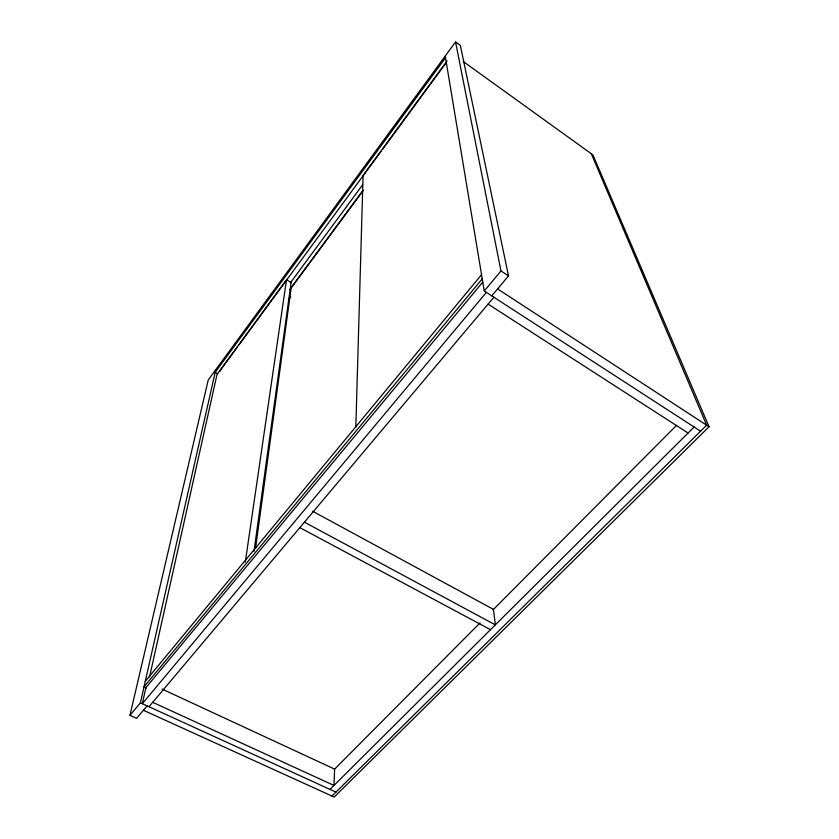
<?xml version="1.0" encoding="UTF-8"?>
<svg xmlns="http://www.w3.org/2000/svg" width="839" height="839" viewBox="0 0 839 839"><rect width="100%" height="100%" fill="white"/><g stroke="black" fill="none" stroke-linecap="round" stroke-linejoin="round"><path stroke-width="1.26" d="M355.82 427.124L363.077 175.435L447.061 61.006M255.507 548.486L291.206 287.567L363.203 190.149M254.007 551.328L291.112 282.554L286.519 279.744L217.028 374.425L149.541 677.01M245.292 562.13L286.519 279.744M147.087 705.872L136.589 718.373L129.94 715.363L140.417 702.82L215.791 369.674M129.94 715.363L208.229 380.015L455.535 41.95L460.349 45.442L508.507 275.905L491.748 295.852M445.519 57.765L215.193 372.338L217.448 373.628M237.531 346.843L220.468 370.093A2.328 1.961 11.8 0 0 220.143 371.258M239.084 344.735L381.032 151.356M382.584 149.248L444.639 64.718A2.685 2.611 -39 0 1 445.981 63.733M290.451 282.764L362.689 184.748M289.822 289.78L363.046 190.705M288.385 299.607L290.724 296.45M145.283 681.32L481.544 274.689M482.236 278.842L144.035 686.805L146.416 687.907M482.666 282.219L145.913 687.676L142.326 703.69L486.4 292.381M700.586 431.215L484.25 290.986L500.977 270.955L455.535 41.95M148.996 706.742L493.877 297.226M334.383 769.353L480.086 622.853M493.007 609.869L676.528 425.352M330 789.415L694.105 427.02M331.971 796.054L706.658 425.195L591.327 153.768M463.17 61.457L592.953 154.942L709.06 426.768L334.163 797.05L143.396 710.266M140.417 702.82L335.936 792.121M152.708 702.327L333.974 785.451L334.614 769.111L162.053 689.06M299.848 527.626L490.49 629.68M304.431 522.183L495.335 624.856L493.468 609.397L312.59 511.224M488.088 304.106L688.074 433.029M497.569 288.91L709.06 426.768M500.977 270.955L508.507 275.905M445.236 56.024L484.25 290.986"/></g></svg>
